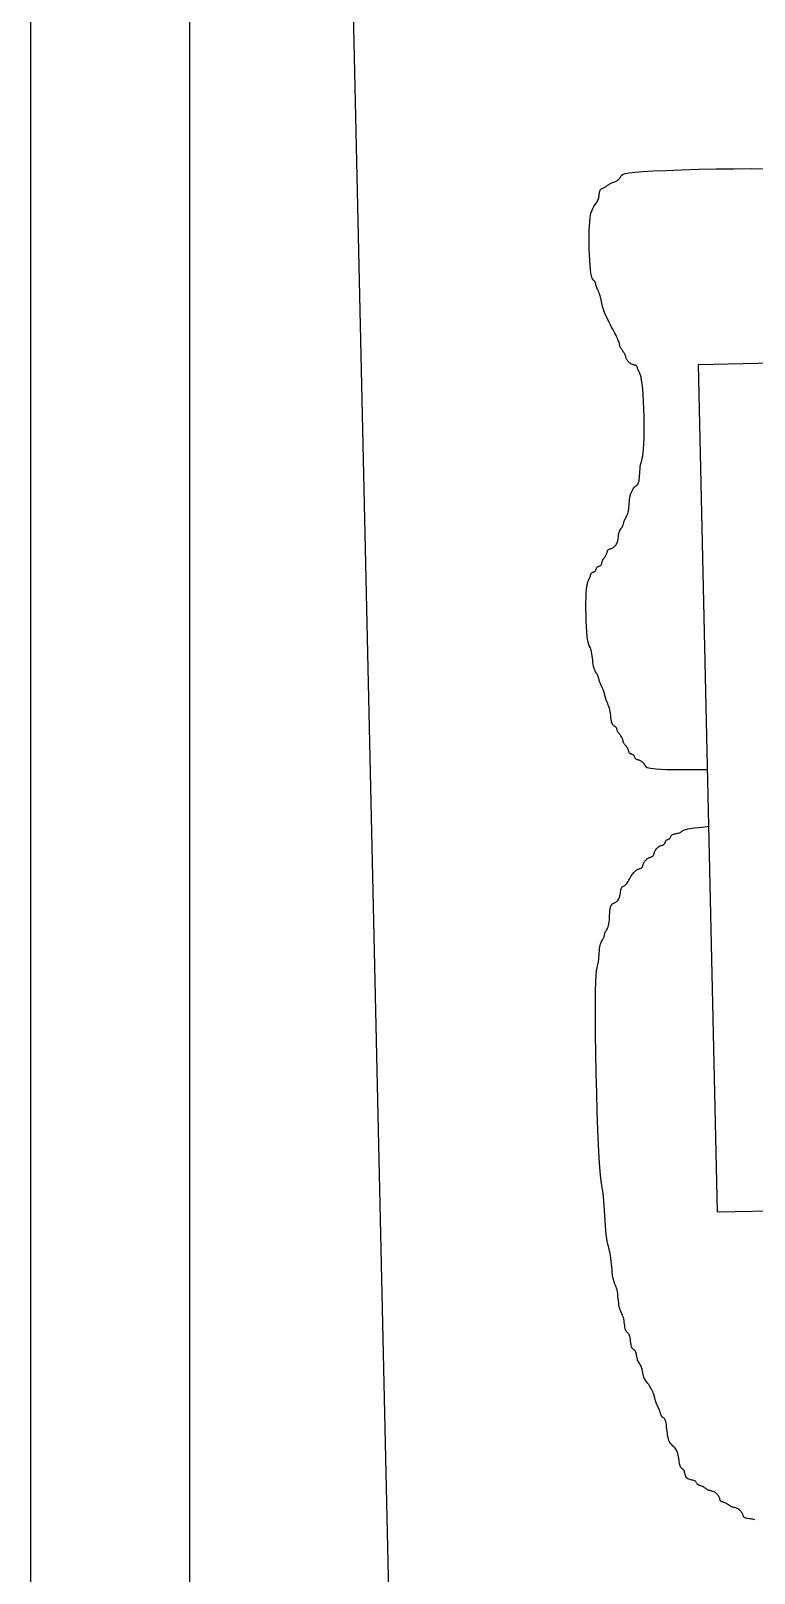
# Model space of a CAD drawing. Header units: millimetres. Extents: x 686.5 to 717.1, y 236.1 to 261.6.
# Drawn here: x 714.9533 to 715.0386, y 237.4992 to 237.6811 of the extents above; entities that cross this region are included whole.
import ezdxf

# ---------------------------------------------------------------- set-up
doc = ezdxf.new("R2010")
doc.units = ezdxf.units.MM
doc.linetypes.add('ACAD_ISO04W100', pattern=[30.5, 24, -3, 0.5, -3])
for name, color, linetype in [('3', 1, 'Continuous'), ('EJE', 4, 'ACAD_ISO04W100'), ('MUE', 2, 'Continuous'), ('MURO1', 3, 'Continuous')]:
    doc.layers.add(name, color=color, linetype=linetype)

# ---------------------------------------------------------------- blocks, each defined once
blk = doc.blocks.new('ESCRITORIO1')
at = {"layer": '3', "color": 2}
for p, q in [((0.6172, 0.41788), (-0.52447, 0.44675)), ((-0.2579, 0.32743), (-0.25729, 0.32765)), ((-0.25729, 0.32765), (-0.2566, 0.32785)), ((-0.2566, 0.32785), (-0.25581, 0.32802)), ((-0.25581, 0.32802), (-0.2549, 0.32815)), ((-0.2549, 0.32815), (-0.2539, 0.32824)), ((-0.2539, 0.32824), (-0.25284, 0.32831)), ((-0.25284, 0.32831), (-0.25175, 0.32837)), ((-0.25175, 0.32837), (-0.25065, 0.32843)), ((-0.25065, 0.32843), (-0.24959, 0.3285)), ((-0.24959, 0.3285), (-0.24859, 0.32859)), ((-0.24859, 0.32859), (-0.24769, 0.32872)), ((-0.24769, 0.32872), (-0.24689, 0.32888)), ((-0.24689, 0.32888), (-0.24619, 0.32909)), ((-0.24619, 0.32909), (-0.24554, 0.32931)), ((-0.24554, 0.32931), (-0.24491, 0.32955)), ((-0.24491, 0.32955), (-0.24425, 0.32978)), ((-0.24425, 0.32978), (-0.24354, 0.33)), ((-0.24354, 0.33), (-0.24273, 0.3302)), ((-0.24273, 0.3302), (-0.24179, 0.33037)), ((-0.24179, 0.33037), (-0.2407, 0.33049)), ((-0.2407, 0.33049), (-0.23947, 0.33058)), ((-0.23947, 0.33058), (-0.23815, 0.33064)), ((-0.23815, 0.33064), (-0.23677, 0.33069)), ((-0.23677, 0.33069), (-0.23538, 0.33074)), ((-0.23538, 0.33074), (-0.23399, 0.3308)), ((-0.23399, 0.3308), (-0.23266, 0.33089)), ((-0.23266, 0.33089), (-0.23142, 0.331)), ((-0.23142, 0.331), (-0.23029, 0.33116)), ((-0.23029, 0.33116), (-0.22923, 0.33136)), ((-0.22923, 0.33136), (-0.22819, 0.33157)), ((-0.22819, 0.33157), (-0.22712, 0.3318)), ((-0.22712, 0.3318), (-0.22597, 0.33202)), ((-0.22597, 0.33202), (-0.22468, 0.33223)), ((-0.22468, 0.33223), (-0.2232, 0.33241)), ((-0.2232, 0.33241), (-0.22148, 0.33255)), ((-0.22148, 0.33255), (-0.21948, 0.33265)), ((-0.21948, 0.33265), (-0.21727, 0.33271)), ((-0.21727, 0.33271), (-0.2149, 0.33275)), ((-0.2149, 0.33275), (-0.21247, 0.33277)), ((-0.21247, 0.33277), (-0.21003, 0.3328)), ((-0.21003, 0.3328), (-0.20767, 0.33284)), ((-0.20767, 0.33284), (-0.20545, 0.3329)), ((-0.20545, 0.3329), (-0.20346, 0.333)), ((-0.20346, 0.333), (-0.20171, 0.33314)), ((-0.20171, 0.33314), (-0.20003, 0.33332)), ((-0.20003, 0.33332), (-0.1982, 0.33351)), ((-0.1982, 0.33351), (-0.19601, 0.33371)), ((-0.19601, 0.33371), (-0.19322, 0.33389)), ((-0.19322, 0.33389), (-0.18963, 0.33404)), ((-0.18963, 0.33404), (-0.185, 0.33414)), ((-0.185, 0.33414), (-0.17911, 0.33418)), ((-0.17911, 0.33418), (-0.17186, 0.33415)), ((-0.17186, 0.33415), (-0.1635, 0.33404)), ((-0.1635, 0.33404), (-0.15443, 0.33387)), ((-0.15443, 0.33387), (-0.14502, 0.33366)), ((-0.14502, 0.33366), (-0.13566, 0.3334)), ((-0.13566, 0.3334), (-0.12672, 0.33311)), ((-0.12672, 0.33311), (-0.11858, 0.3328)), ((-0.11858, 0.3328), (-0.11162, 0.33247)), ((-0.11162, 0.33247), (-0.10613, 0.33215)), ((-0.10613, 0.33215), (-0.10198, 0.33182)), ((-0.10198, 0.33182), (-0.09896, 0.33151)), ((-0.09896, 0.33151), (-0.09686, 0.3312)), ((-0.09686, 0.3312), (-0.09544, 0.33091)), ((-0.09544, 0.33091), (-0.09451, 0.33065)), ((-0.09451, 0.33065), (-0.09384, 0.33041)), ((-0.09384, 0.33041), (-0.09322, 0.33021)), ((-0.09322, 0.33021), (-0.09247, 0.33004)), ((-0.09247, 0.33004), (-0.09159, 0.3299)), ((-0.09159, 0.3299), (-0.09061, 0.32978)), ((-0.09061, 0.32978), (-0.08958, 0.32967)), ((-0.08958, 0.32967), (-0.08852, 0.32955)), ((-0.08852, 0.32955), (-0.08748, 0.32943)), ((-0.08748, 0.32943), (-0.08649, 0.32929)), ((-0.08649, 0.32929), (-0.0856, 0.32912)), ((-0.0856, 0.32912), (-0.08482, 0.32891)), ((-0.08482, 0.32891), (-0.08415, 0.32867)), ((-0.08415, 0.32867), (-0.08358, 0.32842)), ((-0.08358, 0.32842), (-0.08309, 0.32815)), ((-0.08309, 0.32815), (-0.08266, 0.32789)), ((-0.08266, 0.32789), (-0.08228, 0.32764)), ((-0.08228, 0.32764), (-0.08193, 0.32741)), ((0.05657, 0.32732), (0.0573, 0.32756)), ((0.0573, 0.32756), (0.05825, 0.32777)), ((0.05825, 0.32777), (0.05951, 0.32796)), ((0.05951, 0.32796), (0.06115, 0.32811)), ((0.06115, 0.32811), (0.06322, 0.3282)), ((0.06322, 0.3282), (0.06565, 0.32825)), ((0.06565, 0.32825), (0.06832, 0.32824)), ((0.06832, 0.32824), (0.07111, 0.32819)), ((0.07111, 0.32819), (0.07393, 0.3281)), ((0.07393, 0.3281), (0.07666, 0.32797)), ((0.07666, 0.32797), (0.07918, 0.3278)), ((0.07918, 0.3278), (0.0814, 0.32759)), ((0.0814, 0.32759), (0.08322, 0.32736)), ((-0.28216, 0.32018), (-0.2817, 0.32039)), ((-0.2817, 0.32039), (-0.28121, 0.32057)), ((-0.28121, 0.32057), (-0.28068, 0.3207)), ((-0.28068, 0.3207), (-0.28013, 0.3208)), ((-0.28013, 0.3208), (-0.27956, 0.32089)), ((-0.27956, 0.32089), (-0.279, 0.32096)), ((-0.279, 0.32096), (-0.27847, 0.32103)), ((-0.27847, 0.32103), (-0.27797, 0.32112)), ((-0.27797, 0.32112), (-0.27752, 0.32122)), ((-0.27752, 0.32122), (-0.27714, 0.32136)), ((-0.27714, 0.32136), (-0.27683, 0.32154)), ((-0.27683, 0.32154), (-0.27658, 0.32176)), ((-0.27658, 0.32176), (-0.27637, 0.32199)), ((-0.27637, 0.32199), (-0.27616, 0.32224)), ((-0.27616, 0.32224), (-0.27593, 0.32248)), ((-0.27593, 0.32248), (-0.27565, 0.32272)), ((-0.27565, 0.32272), (-0.27529, 0.32293)), ((-0.27529, 0.32293), (-0.27484, 0.3231)), ((-0.27484, 0.3231), (-0.27427, 0.32324)), ((-0.27427, 0.32324), (-0.27361, 0.32334)), ((-0.27361, 0.32334), (-0.27289, 0.32342)), ((-0.27289, 0.32342), (-0.27213, 0.32349)), ((-0.27213, 0.32349), (-0.27137, 0.32355)), ((-0.27137, 0.32355), (-0.27065, 0.32363)), ((-0.27065, 0.32363), (-0.26999, 0.32373)), ((-0.26999, 0.32373), (-0.26942, 0.32387)), ((-0.26942, 0.32387), (-0.26897, 0.32404)), ((-0.26897, 0.32404), (-0.26861, 0.32425)), ((-0.26861, 0.32425), (-0.26831, 0.32449)), ((-0.26831, 0.32449), (-0.26805, 0.32473)), ((-0.26805, 0.32473), (-0.26778, 0.32498)), ((-0.26778, 0.32498), (-0.26749, 0.32521)), ((-0.26749, 0.32521), (-0.26713, 0.32542)), ((-0.26713, 0.32542), (-0.26667, 0.3256)), ((-0.26667, 0.3256), (-0.26611, 0.32573)), ((-0.26611, 0.32573), (-0.26544, 0.32583)), ((-0.26544, 0.32583), (-0.2647, 0.32591)), ((-0.2647, 0.32591), (-0.26391, 0.32598)), ((-0.26391, 0.32598), (-0.2631, 0.32604)), ((-0.2631, 0.32604), (-0.26229, 0.32612)), ((-0.26229, 0.32612), (-0.26152, 0.32622)), ((-0.26152, 0.32622), (-0.2608, 0.32635)), ((-0.2608, 0.32635), (-0.26016, 0.32652)), ((-0.26016, 0.32652), (-0.25958, 0.32672)), ((-0.25958, 0.32672), (-0.25902, 0.32695)), ((-0.25902, 0.32695), (-0.25847, 0.32719)), ((-0.25847, 0.32719), (-0.2579, 0.32743)), ((-0.08193, 0.32741), (-0.08159, 0.32722)), ((-0.08159, 0.32722), (-0.08126, 0.32706)), ((-0.08126, 0.32706), (-0.08092, 0.32693)), ((-0.08092, 0.32693), (-0.08059, 0.32683)), ((-0.08059, 0.32683), (-0.08025, 0.32673)), ((-0.08025, 0.32673), (-0.07992, 0.32664)), ((-0.07992, 0.32664), (-0.07958, 0.32653)), ((-0.07958, 0.32653), (-0.07925, 0.32641)), ((-0.07925, 0.32641), (-0.07892, 0.32625)), ((-0.07892, 0.32625), (-0.07858, 0.32605)), ((-0.07858, 0.32605), (-0.07823, 0.32582)), ((-0.07823, 0.32582), (-0.07785, 0.32557)), ((-0.07785, 0.32557), (-0.07742, 0.32531)), ((-0.07742, 0.32531), (-0.07693, 0.32505)), ((-0.07693, 0.32505), (-0.07636, 0.32479)), ((-0.07636, 0.32479), (-0.07569, 0.32456)), ((-0.07569, 0.32456), (-0.07491, 0.32435)), ((-0.07491, 0.32435), (-0.07401, 0.32418)), ((-0.07401, 0.32418), (-0.07303, 0.32403)), ((-0.07303, 0.32403), (-0.07199, 0.32391)), ((-0.07199, 0.32391), (-0.07093, 0.3238)), ((-0.07093, 0.3238), (-0.06989, 0.32368)), ((-0.06989, 0.32368), (-0.06892, 0.32356)), ((-0.06892, 0.32356), (-0.06803, 0.32342)), ((-0.06803, 0.32342), (-0.06729, 0.32325)), ((-0.06729, 0.32325), (-0.06669, 0.32305)), ((-0.06669, 0.32305), (-0.06625, 0.32281)), ((-0.06625, 0.32281), (-0.06592, 0.32255)), ((-0.06592, 0.32255), (-0.06568, 0.32226)), ((-0.06568, 0.32226), (-0.0655, 0.32195)), ((-0.0655, 0.32195), (-0.06536, 0.32162)), ((-0.06536, 0.32162), (-0.06524, 0.32129)), ((-0.06524, 0.32129), (-0.06509, 0.32095)), ((-0.06509, 0.32095), (-0.06491, 0.32061)), ((-0.06491, 0.32061), (-0.06469, 0.32027)), ((-0.06469, 0.32027), (-0.06442, 0.31994)), ((0.02953, 0.32016), (0.03014, 0.32038)), ((0.03014, 0.32038), (0.03072, 0.32059)), ((0.03072, 0.32059), (0.03125, 0.32076)), ((0.03125, 0.32076), (0.03174, 0.3209)), ((0.03174, 0.3209), (0.0322, 0.32101)), ((0.0322, 0.32101), (0.03264, 0.32109)), ((0.03264, 0.32109), (0.03306, 0.32117)), ((0.03306, 0.32117), (0.03349, 0.32124)), ((0.03349, 0.32124), (0.03392, 0.32133)), ((0.03392, 0.32133), (0.03438, 0.32143)), ((0.03438, 0.32143), (0.03487, 0.32157)), ((0.03487, 0.32157), (0.0354, 0.32175)), ((0.0354, 0.32175), (0.03597, 0.32195)), ((0.03597, 0.32195), (0.03655, 0.32218)), ((0.03655, 0.32218), (0.03715, 0.32241)), ((0.03715, 0.32241), (0.03774, 0.32265)), ((0.03774, 0.32265), (0.03832, 0.32288)), ((0.03832, 0.32288), (0.03889, 0.32308)), ((0.03889, 0.32308), (0.03942, 0.32326)), ((0.03942, 0.32326), (0.03991, 0.32339)), ((0.03991, 0.32339), (0.04036, 0.3235)), ((0.04036, 0.3235), (0.04078, 0.32359)), ((0.04078, 0.32359), (0.04117, 0.32366)), ((0.04117, 0.32366), (0.04154, 0.32374)), ((0.04154, 0.32374), (0.0419, 0.32383)), ((0.0419, 0.32383), (0.04225, 0.32394)), ((0.04225, 0.32394), (0.04259, 0.32408)), ((0.04259, 0.32408), (0.04293, 0.32426)), ((0.04293, 0.32426), (0.0433, 0.32447)), ((0.0433, 0.32447), (0.04369, 0.3247)), ((0.04369, 0.3247), (0.04413, 0.32494)), ((0.04413, 0.32494), (0.04464, 0.32518)), ((0.04464, 0.32518), (0.04522, 0.3254)), ((0.04522, 0.3254), (0.0459, 0.3256)), ((0.0459, 0.3256), (0.04668, 0.32577)), ((0.04668, 0.32577), (0.04759, 0.3259)), ((0.04759, 0.3259), (0.04858, 0.32599)), ((0.04858, 0.32599), (0.04963, 0.32606)), ((0.04963, 0.32606), (0.05069, 0.32612)), ((0.05069, 0.32612), (0.05173, 0.32618)), ((0.05173, 0.32618), (0.05271, 0.32625)), ((0.05271, 0.32625), (0.0536, 0.32635)), ((0.0536, 0.32635), (0.05436, 0.32648)), ((0.05436, 0.32648), (0.05496, 0.32665)), ((0.05496, 0.32665), (0.05548, 0.32686)), ((0.05548, 0.32686), (0.05599, 0.32709)), ((0.05599, 0.32709), (0.05657, 0.32732)), ((0.08322, 0.32736), (0.08466, 0.3271)), ((0.08466, 0.3271), (0.08579, 0.32683)), ((0.08579, 0.32683), (0.08666, 0.32656)), ((0.08666, 0.32656), (0.08732, 0.32629)), ((0.08732, 0.32629), (0.08782, 0.32604)), ((0.08782, 0.32604), (0.08821, 0.32581)), ((0.08821, 0.32581), (0.08855, 0.32561)), ((0.08855, 0.32561), (0.08888, 0.32546)), ((0.08888, 0.32546), (0.08921, 0.32533)), ((0.08921, 0.32533), (0.08953, 0.32523)), ((0.08953, 0.32523), (0.08983, 0.32513)), ((0.08983, 0.32513), (0.09012, 0.32504)), ((0.09012, 0.32504), (0.09037, 0.32494)), ((0.09037, 0.32494), (0.09059, 0.32481)), ((0.09059, 0.32481), (0.09078, 0.32466)), ((0.09078, 0.32466), (0.09092, 0.32447)), ((0.09092, 0.32447), (0.09104, 0.32424)), ((0.09104, 0.32424), (0.09113, 0.324)), ((0.09113, 0.324), (0.09121, 0.32375)), ((0.09121, 0.32375), (0.09129, 0.32349)), ((0.09129, 0.32349), (0.09138, 0.32325)), ((0.09138, 0.32325), (0.09149, 0.32303)), ((0.09149, 0.32303), (0.09163, 0.32284)), ((0.09163, 0.32284), (0.09182, 0.32268)), ((0.09182, 0.32268), (0.09203, 0.32256)), ((0.09203, 0.32256), (0.09227, 0.32246)), ((0.09227, 0.32246), (0.09252, 0.32236)), ((0.09252, 0.32236), (0.09277, 0.32227)), ((0.09277, 0.32227), (0.09301, 0.32217)), ((0.09301, 0.32217), (0.09323, 0.32205)), ((0.09323, 0.32205), (0.09341, 0.32189)), ((0.09341, 0.32189), (0.09355, 0.3217)), ((0.09355, 0.3217), (0.09367, 0.32148)), ((0.09367, 0.32148), (0.09376, 0.32123)), ((0.09376, 0.32123), (0.09384, 0.32098)), ((0.09384, 0.32098), (0.09392, 0.32073)), ((0.09392, 0.32073), (0.09401, 0.32048)), ((0.09401, 0.32048), (0.09412, 0.32026)), ((0.09412, 0.32026), (0.09426, 0.32007)), ((-0.30174, 0.3128), (-0.30121, 0.31297)), ((-0.30121, 0.31297), (-0.30072, 0.31311)), ((-0.30072, 0.31311), (-0.30026, 0.31322)), ((-0.30026, 0.31322), (-0.29983, 0.3133)), ((-0.29983, 0.3133), (-0.2994, 0.31338)), ((-0.2994, 0.31338), (-0.29897, 0.31345)), ((-0.29897, 0.31345), (-0.29854, 0.31354)), ((-0.29854, 0.31354), (-0.29808, 0.31364)), ((-0.29808, 0.31364), (-0.29759, 0.31378)), ((-0.29759, 0.31378), (-0.29706, 0.31396)), ((-0.29706, 0.31396), (-0.29649, 0.31417)), ((-0.29649, 0.31417), (-0.29591, 0.31441)), ((-0.29591, 0.31441), (-0.29531, 0.31468)), ((-0.29531, 0.31468), (-0.29472, 0.31497)), ((-0.29472, 0.31497), (-0.29413, 0.31527)), ((-0.29413, 0.31527), (-0.29357, 0.31559)), ((-0.29357, 0.31559), (-0.29303, 0.31591)), ((-0.29303, 0.31591), (-0.29254, 0.31624)), ((-0.29254, 0.31624), (-0.29207, 0.31656)), ((-0.29207, 0.31656), (-0.29163, 0.31687)), ((-0.29163, 0.31687), (-0.2912, 0.31716)), ((-0.2912, 0.31716), (-0.29077, 0.31743)), ((-0.29077, 0.31743), (-0.29033, 0.31768)), ((-0.29033, 0.31768), (-0.28987, 0.3179)), ((-0.28987, 0.3179), (-0.28938, 0.31807)), ((-0.28938, 0.31807), (-0.28885, 0.31821)), ((-0.28885, 0.31821), (-0.28829, 0.31831)), ((-0.28829, 0.31831), (-0.28771, 0.31839)), ((-0.28771, 0.31839), (-0.28711, 0.31846)), ((-0.28711, 0.31846), (-0.28652, 0.31854)), ((-0.28652, 0.31854), (-0.28594, 0.31862)), ((-0.28594, 0.31862), (-0.28538, 0.31872)), ((-0.28538, 0.31872), (-0.28485, 0.31886)), ((-0.28485, 0.31886), (-0.28436, 0.31903)), ((-0.28436, 0.31903), (-0.2839, 0.31924)), ((-0.2839, 0.31924), (-0.28346, 0.31947)), ((-0.28346, 0.31947), (-0.28303, 0.31971)), ((-0.28303, 0.31971), (-0.2826, 0.31995)), ((-0.2826, 0.31995), (-0.28216, 0.32018)), ((-0.06442, 0.31994), (-0.06411, 0.31963)), ((-0.06411, 0.31963), (-0.06376, 0.31934)), ((-0.06376, 0.31934), (-0.06337, 0.31907)), ((-0.06337, 0.31907), (-0.06293, 0.31883)), ((-0.06293, 0.31883), (-0.06245, 0.31863)), ((-0.06245, 0.31863), (-0.06193, 0.31847)), ((-0.06193, 0.31847), (-0.06138, 0.31834)), ((-0.06138, 0.31834), (-0.06082, 0.31823)), ((-0.06082, 0.31823), (-0.06027, 0.31813)), ((-0.06027, 0.31813), (-0.05973, 0.31803)), ((-0.05973, 0.31803), (-0.05924, 0.31792)), ((-0.05924, 0.31792), (-0.0588, 0.31779)), ((-0.0588, 0.31779), (-0.05842, 0.31763)), ((-0.05842, 0.31763), (-0.05813, 0.31744)), ((-0.05813, 0.31744), (-0.0579, 0.3172)), ((-0.0579, 0.3172), (-0.05771, 0.31694)), ((-0.05771, 0.31694), (-0.05755, 0.31665)), ((-0.05755, 0.31665), (-0.05738, 0.31634)), ((-0.05738, 0.31634), (-0.0572, 0.31602)), ((-0.0572, 0.31602), (-0.05697, 0.31568)), ((-0.05697, 0.31568), (-0.05668, 0.31534)), ((-0.05668, 0.31534), (-0.05631, 0.31499)), ((-0.05631, 0.31499), (-0.05587, 0.31464)), ((-0.05587, 0.31464), (-0.05538, 0.31429)), ((-0.05538, 0.31429), (-0.05486, 0.31394)), ((-0.05486, 0.31394), (-0.05431, 0.31359)), ((-0.05431, 0.31359), (-0.05376, 0.31324)), ((-0.05376, 0.31324), (-0.05321, 0.31289)), ((0.00921, 0.31281), (0.00956, 0.31303)), ((0.00956, 0.31303), (0.0099, 0.3132)), ((0.0099, 0.3132), (0.01024, 0.31335)), ((0.01024, 0.31335), (0.01058, 0.31345)), ((0.01058, 0.31345), (0.01092, 0.31354)), ((0.01092, 0.31354), (0.01126, 0.31362)), ((0.01126, 0.31362), (0.0116, 0.3137)), ((0.0116, 0.3137), (0.01194, 0.31379)), ((0.01194, 0.31379), (0.01228, 0.3139)), ((0.01228, 0.3139), (0.01262, 0.31404)), ((0.01262, 0.31404), (0.01296, 0.31422)), ((0.01296, 0.31422), (0.01331, 0.31443)), ((0.01331, 0.31443), (0.01365, 0.31466)), ((0.01365, 0.31466), (0.01399, 0.3149)), ((0.01399, 0.3149), (0.01434, 0.31514)), ((0.01434, 0.31514), (0.01468, 0.31538)), ((0.01468, 0.31538), (0.01502, 0.31559)), ((0.01502, 0.31559), (0.01537, 0.31577)), ((0.01537, 0.31577), (0.01571, 0.31591)), ((0.01571, 0.31591), (0.01604, 0.31602)), ((0.01604, 0.31602), (0.01636, 0.3161)), ((0.01636, 0.3161), (0.01667, 0.31618)), ((0.01667, 0.31618), (0.01696, 0.31626)), ((0.01696, 0.31626), (0.01722, 0.31635)), ((0.01722, 0.31635), (0.01745, 0.31646)), ((0.01745, 0.31646), (0.01764, 0.31661)), ((0.01764, 0.31661), (0.01779, 0.31679)), ((0.01779, 0.31679), (0.01793, 0.31701)), ((0.01793, 0.31701), (0.01807, 0.31725)), ((0.01807, 0.31725), (0.01822, 0.31749)), ((0.01822, 0.31749), (0.01842, 0.31774)), ((0.01842, 0.31774), (0.01869, 0.31797)), ((0.01869, 0.31797), (0.01903, 0.31818)), ((0.01903, 0.31818), (0.01948, 0.31836)), ((0.01948, 0.31836), (0.02005, 0.3185)), ((0.02005, 0.3185), (0.02073, 0.3186)), ((0.02073, 0.3186), (0.02149, 0.31867)), ((0.02149, 0.31867), (0.02231, 0.31874)), ((0.02231, 0.31874), (0.02317, 0.3188)), ((0.02317, 0.3188), (0.02406, 0.31888)), ((0.02406, 0.31888), (0.02494, 0.31897)), ((0.02494, 0.31897), (0.02581, 0.3191)), ((0.02581, 0.3191), (0.02663, 0.31927)), ((0.02663, 0.31927), (0.02742, 0.31947)), ((0.02742, 0.31947), (0.02816, 0.31969)), ((0.02816, 0.31969), (0.02887, 0.31992)), ((0.02887, 0.31992), (0.02953, 0.32016)), ((0.09426, 0.32007), (0.09445, 0.31992)), ((0.09445, 0.31992), (0.09467, 0.31979)), ((0.09467, 0.31979), (0.09493, 0.31969)), ((0.09493, 0.31969), (0.09521, 0.3196)), ((0.09521, 0.3196), (0.09551, 0.3195)), ((0.09551, 0.3195), (0.09583, 0.3194)), ((0.09583, 0.3194), (0.09616, 0.31927)), ((0.09616, 0.31927), (0.09649, 0.31911)), ((0.09649, 0.31911), (0.09682, 0.31892)), ((0.09682, 0.31892), (0.09716, 0.31869)), ((0.09716, 0.31869), (0.09749, 0.31844)), ((0.09749, 0.31844), (0.09782, 0.31818)), ((0.09782, 0.31818), (0.09815, 0.31792)), ((0.09815, 0.31792), (0.09848, 0.31767)), ((0.09848, 0.31767), (0.09881, 0.31744)), ((0.09881, 0.31744), (0.09915, 0.31725)), ((0.09915, 0.31725), (0.09948, 0.31709)), ((0.09948, 0.31709), (0.09981, 0.31696)), ((0.09981, 0.31696), (0.10012, 0.31686)), ((0.10012, 0.31686), (0.10043, 0.31676)), ((0.10043, 0.31676), (0.10071, 0.31667)), ((0.10071, 0.31667), (0.10096, 0.31657)), ((0.10096, 0.31657), (0.10119, 0.31645)), ((0.10119, 0.31645), (0.10137, 0.31629)), ((0.10137, 0.31629), (0.10152, 0.3161)), ((0.10152, 0.3161), (0.10163, 0.31587)), ((0.10163, 0.31587), (0.10172, 0.31561)), ((0.10172, 0.31561), (0.1018, 0.31532)), ((0.1018, 0.31532), (0.10188, 0.31502)), ((0.10188, 0.31502), (0.10196, 0.31469)), ((0.10196, 0.31469), (0.10207, 0.31436)), ((0.10207, 0.31436), (0.10222, 0.31402)), ((0.10222, 0.31402), (0.1024, 0.31368)), ((0.1024, 0.31368), (0.10262, 0.31334)), ((0.10262, 0.31334), (0.10289, 0.31301)), ((0.10289, 0.31301), (0.10319, 0.3127)), ((0.21323, 0.31264), (0.21429, 0.31299)), ((0.21429, 0.31299), (0.21527, 0.31326)), ((0.21527, 0.31326), (0.21618, 0.31347)), ((0.21618, 0.31347), (0.21702, 0.31362)), ((0.21702, 0.31362), (0.2178, 0.31374)), ((0.2178, 0.31374), (0.21855, 0.31384)), ((0.21855, 0.31384), (0.21926, 0.31394)), ((0.21926, 0.31394), (0.21995, 0.31404)), ((0.21995, 0.31404), (0.22063, 0.31418)), ((0.22063, 0.31418), (0.22131, 0.31435)), ((0.22131, 0.31435), (0.22198, 0.31455)), ((0.22198, 0.31455), (0.22264, 0.31477)), ((0.22264, 0.31477), (0.22329, 0.31501)), ((0.22329, 0.31501), (0.22392, 0.31524)), ((0.22392, 0.31524), (0.22452, 0.31547)), ((0.22452, 0.31547), (0.22509, 0.31567)), ((0.22509, 0.31567), (0.22562, 0.31585)), ((0.22562, 0.31585), (0.22611, 0.31599)), ((0.22611, 0.31599), (0.22656, 0.31609)), ((0.22656, 0.31609), (0.22696, 0.31618)), ((0.22696, 0.31618), (0.22732, 0.31626)), ((0.22732, 0.31626), (0.22764, 0.31633)), ((0.22764, 0.31633), (0.22792, 0.31642)), ((0.22792, 0.31642), (0.22815, 0.31654)), ((0.22815, 0.31654), (0.22834, 0.31668)), ((0.22834, 0.31668), (0.22851, 0.31686)), ((0.22851, 0.31686), (0.22869, 0.31708)), ((0.22869, 0.31708), (0.22896, 0.31731)), ((0.22896, 0.31731), (0.22938, 0.31755)), ((0.22938, 0.31755), (0.23001, 0.31779)), ((0.23001, 0.31779), (0.23091, 0.31801)), ((0.23091, 0.31801), (0.23215, 0.3182)), ((0.23215, 0.3182), (0.23379, 0.31834)), ((0.23379, 0.31834), (0.23586, 0.31844)), ((0.23586, 0.31844), (0.2383, 0.31848)), ((0.2383, 0.31848), (0.24098, 0.31848)), ((0.24098, 0.31848), (0.24381, 0.31843)), ((0.24381, 0.31843), (0.24668, 0.31833)), ((0.24668, 0.31833), (0.24949, 0.3182)), ((0.24949, 0.3182), (0.25212, 0.31803)), ((0.25212, 0.31803), (0.25449, 0.31782)), ((0.25449, 0.31782), (0.25649, 0.31758)), ((0.25649, 0.31758), (0.25816, 0.31731)), ((0.25816, 0.31731), (0.25953, 0.31702)), ((0.25953, 0.31702), (0.26065, 0.31671)), ((0.26065, 0.31671), (0.26155, 0.31638)), ((0.26155, 0.31638), (0.26229, 0.31604)), ((0.26229, 0.31604), (0.2629, 0.31569)), ((0.2629, 0.31569), (0.26343, 0.31534)), ((0.26343, 0.31534), (0.26391, 0.31499)), ((0.26391, 0.31499), (0.26435, 0.31465)), ((0.26435, 0.31465), (0.26478, 0.31432)), ((0.26478, 0.31432), (0.2652, 0.31401)), ((0.2652, 0.31401), (0.26561, 0.31371)), ((0.26561, 0.31371), (0.26604, 0.31344)), ((0.26604, 0.31344), (0.26649, 0.31321)), ((0.26649, 0.31321), (0.26697, 0.313)), ((0.26697, 0.313), (0.26749, 0.31284)), ((-0.3229, 0.30554), (-0.32255, 0.30586)), ((-0.32255, 0.30586), (-0.3222, 0.30619)), ((-0.3222, 0.30619), (-0.32184, 0.30651)), ((-0.32184, 0.30651), (-0.32144, 0.30682)), ((-0.32144, 0.30682), (-0.321, 0.30712)), ((-0.321, 0.30712), (-0.32049, 0.30739)), ((-0.32049, 0.30739), (-0.31991, 0.30763)), ((-0.31991, 0.30763), (-0.31923, 0.30784)), ((-0.31923, 0.30784), (-0.31844, 0.30801)), ((-0.31844, 0.30801), (-0.31754, 0.30814)), ((-0.31754, 0.30814), (-0.31655, 0.30823)), ((-0.31655, 0.30823), (-0.3155, 0.3083)), ((-0.3155, 0.3083), (-0.31444, 0.30836)), ((-0.31444, 0.30836), (-0.3134, 0.30842)), ((-0.3134, 0.30842), (-0.31242, 0.30849)), ((-0.31242, 0.30849), (-0.31153, 0.30858)), ((-0.31153, 0.30858), (-0.31077, 0.30871)), ((-0.31077, 0.30871), (-0.31017, 0.30889)), ((-0.31017, 0.30889), (-0.30971, 0.3091)), ((-0.30971, 0.3091), (-0.30937, 0.30933)), ((-0.30937, 0.30933), (-0.30912, 0.30957)), ((-0.30912, 0.30957), (-0.30893, 0.30982)), ((-0.30893, 0.30982), (-0.30878, 0.31006)), ((-0.30878, 0.31006), (-0.30863, 0.31027)), ((-0.30863, 0.31027), (-0.30848, 0.31046)), ((-0.30848, 0.31046), (-0.30828, 0.3106)), ((-0.30828, 0.3106), (-0.30805, 0.31071)), ((-0.30805, 0.31071), (-0.30777, 0.3108)), ((-0.30777, 0.3108), (-0.30745, 0.31088)), ((-0.30745, 0.31088), (-0.30709, 0.31096)), ((-0.30709, 0.31096), (-0.30669, 0.31104)), ((-0.30669, 0.31104), (-0.30624, 0.31115)), ((-0.30624, 0.31115), (-0.30576, 0.31129)), ((-0.30576, 0.31129), (-0.30522, 0.31146)), ((-0.30522, 0.31146), (-0.30466, 0.31167)), ((-0.30466, 0.31167), (-0.30408, 0.31189)), ((-0.30408, 0.31189), (-0.30348, 0.31213)), ((-0.30348, 0.31213), (-0.30289, 0.31237)), ((-0.30289, 0.31237), (-0.3023, 0.31259)), ((-0.3023, 0.31259), (-0.30174, 0.3128)), ((-0.05321, 0.31289), (-0.0527, 0.31254)), ((-0.0527, 0.31254), (-0.05222, 0.31219)), ((-0.05222, 0.31219), (-0.05179, 0.31184)), ((-0.05179, 0.31184), (-0.0514, 0.31149)), ((-0.0514, 0.31149), (-0.05105, 0.31115)), ((-0.05105, 0.31115), (-0.05074, 0.3108)), ((-0.05074, 0.3108), (-0.05047, 0.31046)), ((-0.05047, 0.31046), (-0.05025, 0.31011)), ((-0.05025, 0.31011), (-0.05007, 0.30977)), ((-0.05007, 0.30977), (-0.04993, 0.30943)), ((-0.04993, 0.30943), (-0.04982, 0.3091)), ((-0.04982, 0.3091), (-0.04973, 0.30877)), ((-0.04973, 0.30877), (-0.04965, 0.30847)), ((-0.04965, 0.30847), (-0.04957, 0.30818)), ((-0.04957, 0.30818), (-0.04948, 0.30792)), ((-0.04948, 0.30792), (-0.04937, 0.30769)), ((-0.04937, 0.30769), (-0.04922, 0.3075)), ((-0.04922, 0.3075), (-0.04904, 0.30735)), ((-0.04904, 0.30735), (-0.04882, 0.30722)), ((-0.04882, 0.30722), (-0.04856, 0.30712)), ((-0.04856, 0.30712), (-0.04828, 0.30703)), ((-0.04828, 0.30703), (-0.04798, 0.30693)), ((-0.04798, 0.30693), (-0.04766, 0.30683)), ((-0.04766, 0.30683), (-0.04733, 0.3067)), ((-0.04733, 0.3067), (-0.047, 0.30654)), ((-0.047, 0.30654), (-0.04667, 0.30635)), ((-0.04667, 0.30635), (-0.04634, 0.30611)), ((-0.04634, 0.30611), (-0.04603, 0.30585)), ((-0.04603, 0.30585), (-0.04573, 0.30556)), ((0.00096, 0.30545), (0.00116, 0.30578)), ((0.00116, 0.30578), (0.00131, 0.30611)), ((0.00131, 0.30611), (0.00144, 0.30644)), ((0.00144, 0.30644), (0.00155, 0.30676)), ((0.00155, 0.30676), (0.00164, 0.30706)), ((0.00164, 0.30706), (0.00173, 0.30734)), ((0.00173, 0.30734), (0.00184, 0.30759)), ((0.00184, 0.30759), (0.00196, 0.30782)), ((0.00196, 0.30782), (0.00211, 0.308)), ((0.00211, 0.308), (0.00231, 0.30815)), ((0.00231, 0.30815), (0.00253, 0.30826)), ((0.00253, 0.30826), (0.00277, 0.30835)), ((0.00277, 0.30835), (0.00302, 0.30843)), ((0.00302, 0.30843), (0.00328, 0.30851)), ((0.00328, 0.30851), (0.00352, 0.3086)), ((0.00352, 0.3086), (0.00374, 0.30871)), ((0.00374, 0.30871), (0.00394, 0.30886)), ((0.00394, 0.30886), (0.00409, 0.30904)), ((0.00409, 0.30904), (0.00421, 0.30926)), ((0.00421, 0.30926), (0.00432, 0.3095)), ((0.00432, 0.3095), (0.00441, 0.30974)), ((0.00441, 0.30974), (0.0045, 0.30999)), ((0.0045, 0.30999), (0.0046, 0.31023)), ((0.0046, 0.31023), (0.00473, 0.31045)), ((0.00473, 0.31045), (0.00488, 0.31063)), ((0.00488, 0.31063), (0.00507, 0.31078)), ((0.00507, 0.31078), (0.0053, 0.31089)), ((0.0053, 0.31089), (0.00556, 0.31098)), ((0.00556, 0.31098), (0.00585, 0.31106)), ((0.00585, 0.31106), (0.00616, 0.31114)), ((0.00616, 0.31114), (0.00648, 0.31122)), ((0.00648, 0.31122), (0.00681, 0.31133)), ((0.00681, 0.31133), (0.00715, 0.31147)), ((0.00715, 0.31147), (0.0075, 0.31165)), ((0.0075, 0.31165), (0.00784, 0.31186)), ((0.00784, 0.31186), (0.00818, 0.3121)), ((0.00818, 0.3121), (0.00853, 0.31234)), ((0.00853, 0.31234), (0.00887, 0.31258)), ((0.00887, 0.31258), (0.00921, 0.31281)), ((0.10319, 0.3127), (0.10355, 0.31241)), ((0.10355, 0.31241), (0.10394, 0.31214)), ((0.10394, 0.31214), (0.10438, 0.3119)), ((0.10438, 0.3119), (0.10486, 0.3117)), ((0.10486, 0.3117), (0.10538, 0.31154)), ((0.10538, 0.31154), (0.10593, 0.31141)), ((0.10593, 0.31141), (0.10651, 0.3113)), ((0.10651, 0.3113), (0.1071, 0.3112)), ((0.1071, 0.3112), (0.10768, 0.3111)), ((0.10768, 0.3111), (0.10826, 0.31099)), ((0.10826, 0.31099), (0.10881, 0.31085)), ((0.10881, 0.31085), (0.10933, 0.31069)), ((0.10933, 0.31069), (0.10982, 0.31049)), ((0.10982, 0.31049), (0.11026, 0.31026)), ((0.11026, 0.31026), (0.11067, 0.31001)), ((0.11067, 0.31001), (0.11106, 0.30975)), ((0.11106, 0.30975), (0.11142, 0.30949)), ((0.11142, 0.30949), (0.11177, 0.30924)), ((0.11177, 0.30924), (0.11211, 0.30901)), ((0.11211, 0.30901), (0.11244, 0.30881)), ((0.11244, 0.30881), (0.11277, 0.30865)), ((0.11277, 0.30865), (0.11311, 0.30853)), ((0.11311, 0.30853), (0.11344, 0.30842)), ((0.11344, 0.30842), (0.11378, 0.30833)), ((0.11378, 0.30833), (0.11411, 0.30823)), ((0.11411, 0.30823), (0.11445, 0.30813)), ((0.11445, 0.30813), (0.11478, 0.308)), ((0.11478, 0.308), (0.11512, 0.30785)), ((0.11512, 0.30785), (0.11545, 0.30765)), ((0.11545, 0.30765), (0.11579, 0.30742)), ((0.11579, 0.30742), (0.11616, 0.30717)), ((0.11616, 0.30717), (0.11656, 0.30691)), ((0.11656, 0.30691), (0.11699, 0.30665)), ((0.11699, 0.30665), (0.11748, 0.30639)), ((0.11748, 0.30639), (0.11804, 0.30616)), ((0.11804, 0.30616), (0.11867, 0.30596)), ((0.11867, 0.30596), (0.11938, 0.30579)), ((0.11938, 0.30579), (0.12016, 0.30565)), ((0.19576, 0.30562), (0.1961, 0.3058)), ((0.1961, 0.3058), (0.19645, 0.30594)), ((0.19645, 0.30594), (0.19679, 0.30605)), ((0.19679, 0.30605), (0.19715, 0.30613)), ((0.19715, 0.30613), (0.19752, 0.30621)), ((0.19752, 0.30621), (0.19791, 0.30629)), ((0.19791, 0.30629), (0.19833, 0.30637)), ((0.19833, 0.30637), (0.19879, 0.30648)), ((0.19879, 0.30648), (0.19928, 0.30662)), ((0.19928, 0.30662), (0.19981, 0.30679)), ((0.19981, 0.30679), (0.20039, 0.30701)), ((0.20039, 0.30701), (0.20103, 0.30727)), ((0.20103, 0.30727), (0.20172, 0.30757)), ((0.20172, 0.30757), (0.20248, 0.30791)), ((0.20248, 0.30791), (0.20331, 0.30829)), ((0.20331, 0.30829), (0.20421, 0.30871)), ((0.20421, 0.30871), (0.20519, 0.30917)), ((0.20519, 0.30917), (0.20626, 0.30966)), ((0.20626, 0.30966), (0.20739, 0.31019)), ((0.20739, 0.31019), (0.20856, 0.31072)), ((0.20856, 0.31072), (0.20975, 0.31125)), ((0.20975, 0.31125), (0.21094, 0.31175)), ((0.21094, 0.31175), (0.21211, 0.31222)), ((0.21211, 0.31222), (0.21323, 0.31264)), ((0.26749, 0.31284), (0.26804, 0.31271)), ((0.26804, 0.31271), (0.2686, 0.3126)), ((0.2686, 0.3126), (0.26915, 0.3125)), ((0.26915, 0.3125), (0.26969, 0.3124)), ((0.26969, 0.3124), (0.27018, 0.31229)), ((0.27018, 0.31229), (0.27062, 0.31216)), ((0.27062, 0.31216), (0.271, 0.312)), ((0.271, 0.312), (0.27129, 0.31181)), ((0.27129, 0.31181), (0.27151, 0.31157)), ((0.27151, 0.31157), (0.27168, 0.31131)), ((0.27168, 0.31131), (0.27182, 0.31103)), ((0.27182, 0.31103), (0.27193, 0.31072)), ((0.27193, 0.31072), (0.27203, 0.31039)), ((0.27203, 0.31039), (0.27215, 0.31006)), ((0.27215, 0.31006), (0.27229, 0.30972)), ((0.27229, 0.30972), (0.27247, 0.30938)), ((0.27247, 0.30938), (0.27268, 0.30904)), ((0.27268, 0.30904), (0.27291, 0.30869)), ((0.27291, 0.30869), (0.27316, 0.30835)), ((0.27316, 0.30835), (0.2734, 0.308)), ((0.2734, 0.308), (0.27363, 0.30766)), ((0.27363, 0.30766), (0.27384, 0.30732)), ((0.27384, 0.30732), (0.27402, 0.30698)), ((0.27402, 0.30698), (0.27416, 0.30664)), ((0.27416, 0.30664), (0.27427, 0.3063)), ((0.27427, 0.3063), (0.27436, 0.30596)), ((0.27436, 0.30596), (0.27444, 0.30562)), ((-0.3389, 0.29818), (-0.33874, 0.29868)), ((-0.33874, 0.29868), (-0.33856, 0.29915)), ((-0.33856, 0.29915), (-0.33831, 0.29959)), ((-0.33831, 0.29959), (-0.33801, 0.29995)), ((-0.33801, 0.29995), (-0.33762, 0.30024)), ((-0.33762, 0.30024), (-0.33718, 0.30046)), ((-0.33718, 0.30046), (-0.33669, 0.30063)), ((-0.33669, 0.30063), (-0.33619, 0.30075)), ((-0.33619, 0.30075), (-0.33568, 0.30086)), ((-0.33568, 0.30086), (-0.3352, 0.30096)), ((-0.3352, 0.30096), (-0.33475, 0.30107)), ((-0.33475, 0.30107), (-0.33437, 0.30121)), ((-0.33437, 0.30121), (-0.33407, 0.30139)), ((-0.33407, 0.30139), (-0.33382, 0.30161)), ((-0.33382, 0.30161), (-0.33361, 0.30184)), ((-0.33361, 0.30184), (-0.3334, 0.30209)), ((-0.3334, 0.30209), (-0.33316, 0.30233)), ((-0.33316, 0.30233), (-0.33288, 0.30257)), ((-0.33288, 0.30257), (-0.33253, 0.30278)), ((-0.33253, 0.30278), (-0.33208, 0.30295)), ((-0.33208, 0.30295), (-0.33151, 0.30309)), ((-0.33151, 0.30309), (-0.33084, 0.30319)), ((-0.33084, 0.30319), (-0.3301, 0.30327)), ((-0.3301, 0.30327), (-0.32931, 0.30333)), ((-0.32931, 0.30333), (-0.3285, 0.3034)), ((-0.3285, 0.3034), (-0.3277, 0.30348)), ((-0.3277, 0.30348), (-0.32692, 0.30357)), ((-0.32692, 0.30357), (-0.32621, 0.30371)), ((-0.32621, 0.30371), (-0.32557, 0.30388)), ((-0.32557, 0.30388), (-0.325, 0.30409)), ((-0.325, 0.30409), (-0.3245, 0.30433)), ((-0.3245, 0.30433), (-0.32405, 0.30461)), ((-0.32405, 0.30461), (-0.32364, 0.3049)), ((-0.32364, 0.3049), (-0.32326, 0.30521)), ((-0.32326, 0.30521), (-0.3229, 0.30554)), ((-0.04573, 0.30556), (-0.04545, 0.30524)), ((-0.04545, 0.30524), (-0.0452, 0.30492)), ((-0.0452, 0.30492), (-0.04498, 0.30458)), ((-0.04498, 0.30458), (-0.0448, 0.30424)), ((-0.0448, 0.30424), (-0.04466, 0.3039)), ((-0.04466, 0.3039), (-0.04455, 0.30357)), ((-0.04455, 0.30357), (-0.04447, 0.30324)), ((-0.04447, 0.30324), (-0.04439, 0.30294)), ((-0.04439, 0.30294), (-0.04431, 0.30265)), ((-0.04431, 0.30265), (-0.04422, 0.30239)), ((-0.04422, 0.30239), (-0.04411, 0.30216)), ((-0.04411, 0.30216), (-0.04396, 0.30197)), ((-0.04396, 0.30197), (-0.04378, 0.30181)), ((-0.04378, 0.30181), (-0.04355, 0.30169)), ((-0.04355, 0.30169), (-0.0433, 0.30159)), ((-0.0433, 0.30159), (-0.04302, 0.3015)), ((-0.04302, 0.3015), (-0.04271, 0.3014)), ((-0.04271, 0.3014), (-0.0424, 0.3013)), ((-0.0424, 0.3013), (-0.04207, 0.30117)), ((-0.04207, 0.30117), (-0.04173, 0.30101)), ((-0.04173, 0.30101), (-0.0414, 0.30082)), ((-0.0414, 0.30082), (-0.04108, 0.30058)), ((-0.04108, 0.30058), (-0.04076, 0.30032)), ((-0.04076, 0.30032), (-0.04047, 0.30002)), ((-0.04047, 0.30002), (-0.04019, 0.29971)), ((-0.04019, 0.29971), (-0.03994, 0.29939)), ((-0.03994, 0.29939), (-0.03972, 0.29905)), ((-0.03972, 0.29905), (-0.03954, 0.29871)), ((-0.03954, 0.29871), (-0.0394, 0.29837)), ((-0.00361, 0.29399), (-0.00316, 0.29852)), ((-0.00316, 0.29852), (-0.00271, 0.30129)), ((-0.00271, 0.30129), (-0.00226, 0.30276)), ((-0.00226, 0.30276), (-0.00181, 0.30338)), ((-0.00181, 0.30338), (-0.00137, 0.30359)), ((-0.00137, 0.30359), (-0.00096, 0.30377)), ((-0.00096, 0.30377), (-0.00057, 0.30399)), ((-0.00057, 0.30399), (-0.0002, 0.30423)), ((-0.0002, 0.30423), (0.00014, 0.30451)), ((0.00014, 0.30451), (0.00045, 0.30481)), ((0.00045, 0.30481), (0.00072, 0.30512)), ((0.00072, 0.30512), (0.00096, 0.30545)), ((0.12016, 0.30565), (0.12099, 0.30553)), ((0.12099, 0.30553), (0.12186, 0.30542)), ((0.12186, 0.30542), (0.12276, 0.30532)), ((0.12276, 0.30532), (0.12365, 0.3052)), ((0.12365, 0.3052), (0.12454, 0.30506)), ((0.12454, 0.30506), (0.1254, 0.30489)), ((0.1254, 0.30489), (0.12621, 0.30468)), ((0.12621, 0.30468), (0.12698, 0.30443)), ((0.12698, 0.30443), (0.1277, 0.30416)), ((0.1277, 0.30416), (0.12835, 0.30385)), ((0.12835, 0.30385), (0.12894, 0.30353)), ((0.12894, 0.30353), (0.12947, 0.3032)), ((0.12947, 0.3032), (0.12992, 0.30286)), ((0.12992, 0.30286), (0.13029, 0.30251)), ((0.13029, 0.30251), (0.13058, 0.30217)), ((0.13058, 0.30217), (0.13082, 0.30183)), ((0.13082, 0.30183), (0.13104, 0.3015)), ((0.13104, 0.3015), (0.13127, 0.30119)), ((0.13127, 0.30119), (0.13154, 0.3009)), ((0.13154, 0.3009), (0.13189, 0.30064)), ((0.13189, 0.30064), (0.13234, 0.3004)), ((0.13234, 0.3004), (0.13293, 0.3002)), ((0.13293, 0.3002), (0.13368, 0.30003)), ((0.13368, 0.30003), (0.13456, 0.29989)), ((0.13456, 0.29989), (0.13554, 0.29977)), ((0.13554, 0.29977), (0.13658, 0.29965)), ((0.13658, 0.29965), (0.13763, 0.29954)), ((0.13763, 0.29954), (0.13867, 0.29942)), ((0.13867, 0.29942), (0.13966, 0.29928)), ((0.13966, 0.29928), (0.14056, 0.2991)), ((0.14056, 0.2991), (0.14135, 0.2989)), ((0.14135, 0.2989), (0.14209, 0.29866)), ((0.14209, 0.29866), (0.14288, 0.2984)), ((0.14288, 0.2984), (0.1438, 0.29812)), ((0.1861, 0.29832), (0.18641, 0.29839)), ((0.18641, 0.29839), (0.18669, 0.29847)), ((0.18669, 0.29847), (0.18695, 0.29856)), ((0.18695, 0.29856), (0.18718, 0.29867)), ((0.18718, 0.29867), (0.18737, 0.29882)), ((0.18737, 0.29882), (0.18753, 0.299)), ((0.18753, 0.299), (0.18765, 0.29923)), ((0.18765, 0.29923), (0.18775, 0.29948)), ((0.18775, 0.29948), (0.18785, 0.29976)), ((0.18785, 0.29976), (0.18794, 0.30007)), ((0.18794, 0.30007), (0.18805, 0.30038)), ((0.18805, 0.30038), (0.18817, 0.30071)), ((0.18817, 0.30071), (0.18833, 0.30104)), ((0.18833, 0.30104), (0.18853, 0.30138)), ((0.18853, 0.30138), (0.18876, 0.3017)), ((0.18876, 0.3017), (0.18903, 0.30202)), ((0.18903, 0.30202), (0.18932, 0.30231)), ((0.18932, 0.30231), (0.18963, 0.30259)), ((0.18963, 0.30259), (0.18996, 0.30284)), ((0.18996, 0.30284), (0.19029, 0.30306)), ((0.19029, 0.30306), (0.19064, 0.30324)), ((0.19064, 0.30324), (0.19098, 0.30338)), ((0.19098, 0.30338), (0.19132, 0.30349)), ((0.19132, 0.30349), (0.19166, 0.30357)), ((0.19166, 0.30357), (0.192, 0.30365)), ((0.192, 0.30365), (0.19234, 0.30373)), ((0.19234, 0.30373), (0.19268, 0.30382)), ((0.19268, 0.30382), (0.19302, 0.30393)), ((0.19302, 0.30393), (0.19336, 0.30407)), ((0.19336, 0.30407), (0.1937, 0.30425)), ((0.1937, 0.30425), (0.19404, 0.30446)), ((0.19404, 0.30446), (0.19439, 0.30469)), ((0.19439, 0.30469), (0.19473, 0.30493)), ((0.19473, 0.30493), (0.19507, 0.30517)), ((0.19507, 0.30517), (0.19542, 0.30541)), ((0.19542, 0.30541), (0.19576, 0.30562)), ((0.27444, 0.30562), (0.27452, 0.30528)), ((0.27452, 0.30528), (0.2746, 0.30494)), ((0.2746, 0.30494), (0.27471, 0.3046)), ((0.27471, 0.3046), (0.27485, 0.30426)), ((0.27485, 0.30426), (0.27503, 0.30392)), ((0.27503, 0.30392), (0.27525, 0.30358)), ((0.27525, 0.30358), (0.2755, 0.30325)), ((0.2755, 0.30325), (0.27578, 0.30294)), ((0.27578, 0.30294), (0.27607, 0.30265)), ((0.27607, 0.30265), (0.27639, 0.30238)), ((0.27639, 0.30238), (0.27671, 0.30215)), ((0.27671, 0.30215), (0.27705, 0.30195)), ((0.27705, 0.30195), (0.27738, 0.30177)), ((0.27738, 0.30177), (0.2777, 0.30144)), ((0.2777, 0.30144), (0.27801, 0.3008)), ((0.27801, 0.3008), (0.27828, 0.29967)), ((0.27828, 0.29967), (0.27852, 0.29786)), ((-0.34368, 0.29087), (-0.34343, 0.29121)), ((-0.34343, 0.29121), (-0.34317, 0.29154)), ((-0.34317, 0.29154), (-0.34291, 0.29187)), ((-0.34291, 0.29187), (-0.34266, 0.2922)), ((-0.34266, 0.2922), (-0.34244, 0.29253)), ((-0.34244, 0.29253), (-0.34224, 0.29286)), ((-0.34224, 0.29286), (-0.34208, 0.2932)), ((-0.34208, 0.2932), (-0.34195, 0.29352)), ((-0.34195, 0.29352), (-0.34185, 0.29384)), ((-0.34185, 0.29384), (-0.34176, 0.29414)), ((-0.34176, 0.29414), (-0.34166, 0.29443)), ((-0.34166, 0.29443), (-0.34156, 0.29468)), ((-0.34156, 0.29468), (-0.34144, 0.2949)), ((-0.34144, 0.2949), (-0.34128, 0.29509)), ((-0.34128, 0.29509), (-0.34109, 0.29523)), ((-0.34109, 0.29523), (-0.34087, 0.29535)), ((-0.34087, 0.29535), (-0.34062, 0.29546)), ((-0.34062, 0.29546), (-0.34037, 0.29557)), ((-0.34037, 0.29557), (-0.34011, 0.2957)), ((-0.34011, 0.2957), (-0.33987, 0.29588)), ((-0.33987, 0.29588), (-0.33964, 0.2961)), ((-0.33964, 0.2961), (-0.33945, 0.29639)), ((-0.33945, 0.29639), (-0.33929, 0.29676)), ((-0.33929, 0.29676), (-0.33915, 0.2972)), ((-0.33915, 0.2972), (-0.33903, 0.29768)), ((-0.33903, 0.29768), (-0.3389, 0.29818)), ((-0.0394, 0.29837), (-0.03929, 0.29803)), ((-0.03929, 0.29803), (-0.0392, 0.29771)), ((-0.0392, 0.29771), (-0.03912, 0.2974)), ((-0.03912, 0.2974), (-0.03905, 0.29712)), ((-0.03905, 0.29712), (-0.03896, 0.29686)), ((-0.03896, 0.29686), (-0.03884, 0.29663)), ((-0.03884, 0.29663), (-0.0387, 0.29644)), ((-0.0387, 0.29644), (-0.03851, 0.29628)), ((-0.03851, 0.29628), (-0.0383, 0.29616)), ((-0.0383, 0.29616), (-0.03806, 0.29606)), ((-0.03806, 0.29606), (-0.03781, 0.29596)), ((-0.03781, 0.29596), (-0.03756, 0.29587)), ((-0.03756, 0.29587), (-0.03732, 0.29577)), ((-0.03732, 0.29577), (-0.03711, 0.29565)), ((-0.03711, 0.29565), (-0.03692, 0.29549)), ((-0.03692, 0.29549), (-0.03678, 0.2953)), ((-0.03678, 0.2953), (-0.03666, 0.29508)), ((-0.03666, 0.29508), (-0.03657, 0.29483)), ((-0.03657, 0.29483), (-0.03649, 0.29458)), ((-0.03649, 0.29458), (-0.03641, 0.29433)), ((-0.03641, 0.29433), (-0.03632, 0.29408)), ((-0.03632, 0.29408), (-0.03621, 0.29386)), ((-0.03621, 0.29386), (-0.03607, 0.29367)), ((-0.03607, 0.29367), (-0.03588, 0.29352)), ((-0.03588, 0.29352), (-0.03567, 0.29339)), ((-0.03567, 0.29339), (-0.03543, 0.29327)), ((-0.03543, 0.29327), (-0.03518, 0.29314)), ((-0.03518, 0.29314), (-0.03493, 0.293)), ((-0.03493, 0.293), (-0.0347, 0.29281)), ((-0.0347, 0.29281), (-0.03448, 0.29258)), ((-0.03448, 0.29258), (-0.0343, 0.29228)), ((-0.0343, 0.29228), (-0.03416, 0.2919)), ((-0.03416, 0.2919), (-0.03406, 0.29145)), ((-0.03406, 0.29145), (-0.03397, 0.29097)), ((-0.00403, 0.28727), (-0.00361, 0.29399)), ((0.1438, 0.29812), (0.14492, 0.29784)), ((0.14492, 0.29784), (0.14634, 0.29757)), ((0.14634, 0.29757), (0.14814, 0.2973)), ((0.14814, 0.2973), (0.15041, 0.29705)), ((0.15041, 0.29705), (0.15319, 0.29684)), ((0.15319, 0.29684), (0.15638, 0.29665)), ((0.15638, 0.29665), (0.15985, 0.2965)), ((0.15985, 0.2965), (0.16345, 0.29639)), ((0.16345, 0.29639), (0.16706, 0.29632)), ((0.16706, 0.29632), (0.17052, 0.29629)), ((0.17052, 0.29629), (0.17372, 0.29632)), ((0.17372, 0.29632), (0.17651, 0.29639)), ((0.17651, 0.29639), (0.17878, 0.29653)), ((0.17878, 0.29653), (0.18057, 0.2967)), ((0.18057, 0.2967), (0.18196, 0.29691)), ((0.18196, 0.29691), (0.183, 0.29713)), ((0.183, 0.29713), (0.18376, 0.29736)), ((0.18376, 0.29736), (0.18432, 0.29759)), ((0.18432, 0.29759), (0.18475, 0.2978)), ((0.18475, 0.2978), (0.1851, 0.29798)), ((0.1851, 0.29798), (0.18544, 0.29812)), ((0.18544, 0.29812), (0.18578, 0.29823)), ((0.18578, 0.29823), (0.1861, 0.29832)), ((0.27852, 0.29786), (0.27871, 0.2952)), ((0.27871, 0.2952), (0.27884, 0.29151)), ((0.27884, 0.29151), (0.27891, 0.28661)), ((-0.35013, 0.28356), (-0.35003, 0.28384)), ((-0.35003, 0.28384), (-0.34993, 0.28409)), ((-0.34993, 0.28409), (-0.34981, 0.28432)), ((-0.34981, 0.28432), (-0.34965, 0.2845)), ((-0.34965, 0.2845), (-0.34946, 0.28465)), ((-0.34946, 0.28465), (-0.34923, 0.28476)), ((-0.34923, 0.28476), (-0.34897, 0.28485)), ((-0.34897, 0.28485), (-0.34869, 0.28493)), ((-0.34869, 0.28493), (-0.34838, 0.28501)), ((-0.34838, 0.28501), (-0.34806, 0.28509)), ((-0.34806, 0.28509), (-0.34772, 0.2852)), ((-0.34772, 0.2852), (-0.34738, 0.28534)), ((-0.34738, 0.28534), (-0.34704, 0.28552)), ((-0.34704, 0.28552), (-0.3467, 0.28574)), ((-0.3467, 0.28574), (-0.34638, 0.28599)), ((-0.34638, 0.28599), (-0.34606, 0.28627)), ((-0.34606, 0.28627), (-0.34577, 0.28656)), ((-0.34577, 0.28656), (-0.34551, 0.28688)), ((-0.34551, 0.28688), (-0.34527, 0.2872)), ((-0.34527, 0.2872), (-0.34507, 0.28754)), ((-0.34507, 0.28754), (-0.34492, 0.28787)), ((-0.34492, 0.28787), (-0.34479, 0.2882)), ((-0.34479, 0.2882), (-0.34469, 0.28854)), ((-0.34469, 0.28854), (-0.34459, 0.28887)), ((-0.34459, 0.28887), (-0.3445, 0.28921)), ((-0.3445, 0.28921), (-0.34439, 0.28954)), ((-0.34439, 0.28954), (-0.34426, 0.28988)), ((-0.34426, 0.28988), (-0.34411, 0.29021)), ((-0.34411, 0.29021), (-0.34391, 0.29054)), ((-0.34391, 0.29054), (-0.34368, 0.29087)), ((-0.03397, 0.29097), (-0.0339, 0.29047)), ((-0.0339, 0.29047), (-0.03382, 0.28996)), ((-0.03382, 0.28996), (-0.03374, 0.28948)), ((-0.03374, 0.28948), (-0.03363, 0.28904)), ((-0.03363, 0.28904), (-0.03349, 0.28866)), ((-0.03349, 0.28866), (-0.03331, 0.28835)), ((-0.03331, 0.28835), (-0.0331, 0.28806)), ((-0.0331, 0.28806), (-0.03287, 0.28775)), ((-0.03287, 0.28775), (-0.03263, 0.28734)), ((-0.03263, 0.28734), (-0.03239, 0.28679)), ((-0.03239, 0.28679), (-0.03217, 0.28603)), ((-0.03217, 0.28603), (-0.03197, 0.28501)), ((-0.03197, 0.28501), (-0.03182, 0.28366)), ((-0.00444, 0.2779), (-0.00403, 0.28727)), ((0.27891, 0.28661), (0.2789, 0.2804)), ((-0.35388, 0.27629), (-0.35364, 0.27662)), ((-0.35364, 0.27662), (-0.35345, 0.27695)), ((-0.35345, 0.27695), (-0.35329, 0.27728)), ((-0.35329, 0.27728), (-0.35316, 0.27762)), ((-0.35316, 0.27762), (-0.35306, 0.27795)), ((-0.35306, 0.27795), (-0.35296, 0.27829)), ((-0.35296, 0.27829), (-0.35287, 0.27862)), ((-0.35287, 0.27862), (-0.35276, 0.27896)), ((-0.35276, 0.27896), (-0.35264, 0.27929)), ((-0.35264, 0.27929), (-0.35248, 0.27962)), ((-0.35248, 0.27962), (-0.35228, 0.27996)), ((-0.35228, 0.27996), (-0.35205, 0.28029)), ((-0.35205, 0.28029), (-0.3518, 0.28062)), ((-0.3518, 0.28062), (-0.35154, 0.28095)), ((-0.35154, 0.28095), (-0.35128, 0.28128)), ((-0.35128, 0.28128), (-0.35104, 0.28161)), ((-0.35104, 0.28161), (-0.35081, 0.28194)), ((-0.35081, 0.28194), (-0.35061, 0.28228)), ((-0.35061, 0.28228), (-0.35045, 0.28261)), ((-0.35045, 0.28261), (-0.35033, 0.28294)), ((-0.35033, 0.28294), (-0.35022, 0.28326)), ((-0.35022, 0.28326), (-0.35013, 0.28356)), ((-0.21322, 0.27969), (-0.22333, -0.12019)), ((-0.21322, 0.27969), (0.18665, 0.26957)), ((-0.03182, 0.28366), (-0.03171, 0.28198)), ((-0.03171, 0.28198), (-0.03161, 0.28005)), ((-0.03161, 0.28005), (-0.03148, 0.27803)), ((-0.03148, 0.27803), (-0.03128, 0.27606)), ((-0.00455, 0.27441), (-0.00444, 0.2779)), ((0.2789, 0.2804), (0.27882, 0.27314)), ((-0.35924, 0.26896), (-0.35904, 0.26944)), ((-0.35904, 0.26944), (-0.35888, 0.26996)), ((-0.35888, 0.26996), (-0.35874, 0.27051)), ((-0.35874, 0.27051), (-0.35863, 0.27107)), ((-0.35863, 0.27107), (-0.35853, 0.27162)), ((-0.35853, 0.27162), (-0.35843, 0.27216)), ((-0.35843, 0.27216), (-0.35832, 0.27265)), ((-0.35832, 0.27265), (-0.3582, 0.27309)), ((-0.3582, 0.27309), (-0.35804, 0.27347)), ((-0.35804, 0.27347), (-0.35784, 0.27376)), ((-0.35784, 0.27376), (-0.35761, 0.27398)), ((-0.35761, 0.27398), (-0.35735, 0.27415)), ((-0.35735, 0.27415), (-0.35706, 0.27428)), ((-0.35706, 0.27428), (-0.35675, 0.2744)), ((-0.35675, 0.2744), (-0.35643, 0.2745)), ((-0.35643, 0.2745), (-0.35609, 0.27462)), ((-0.35609, 0.27462), (-0.35575, 0.27476)), ((-0.35575, 0.27476), (-0.35541, 0.27494)), ((-0.35541, 0.27494), (-0.35507, 0.27516)), ((-0.35507, 0.27516), (-0.35475, 0.2754)), ((-0.35475, 0.2754), (-0.35444, 0.27568)), ((-0.35444, 0.27568), (-0.35414, 0.27598)), ((-0.35414, 0.27598), (-0.35388, 0.27629)), ((-0.03128, 0.27606), (-0.03111, 0.27508)), ((0.18665, 0.26957), (0.17654, -0.1303)), ((0.27882, 0.27314), (0.27866, 0.26516)), ((0.27866, 0.26516), (0.27844, 0.25681)), ((0.27844, 0.25681), (0.27815, 0.24842)), ((0.27815, 0.24842), (0.2778, 0.24032)), ((0.2778, 0.24032), (0.2774, 0.23286))]:
    blk.add_line(p, q, dxfattribs=at)

msp = doc.modelspace()

# ---------------------------------------------------------------- linework, layer by layer
at = {"layer": 'EJE'}
msp.add_line((714.9533, 237.04457), (714.9533, 237.82666), dxfattribs=at)
at = {"layer": 'MURO1'}
msp.add_line((714.97205, 237.13916), (714.97205, 237.82666), dxfattribs=at)

# ---------------------------------------------------------------- block references
at = {"layer": 'MUE', "xscale": 0.2499999999999861, "yscale": 0.25, "zscale": 0.25, "rotation": 92.72786182602249}
msp.add_blockref('ESCRITORIO1', (715.10159, 237.59838), dxfattribs=at)

doc.saveas('drawing.dxf')
